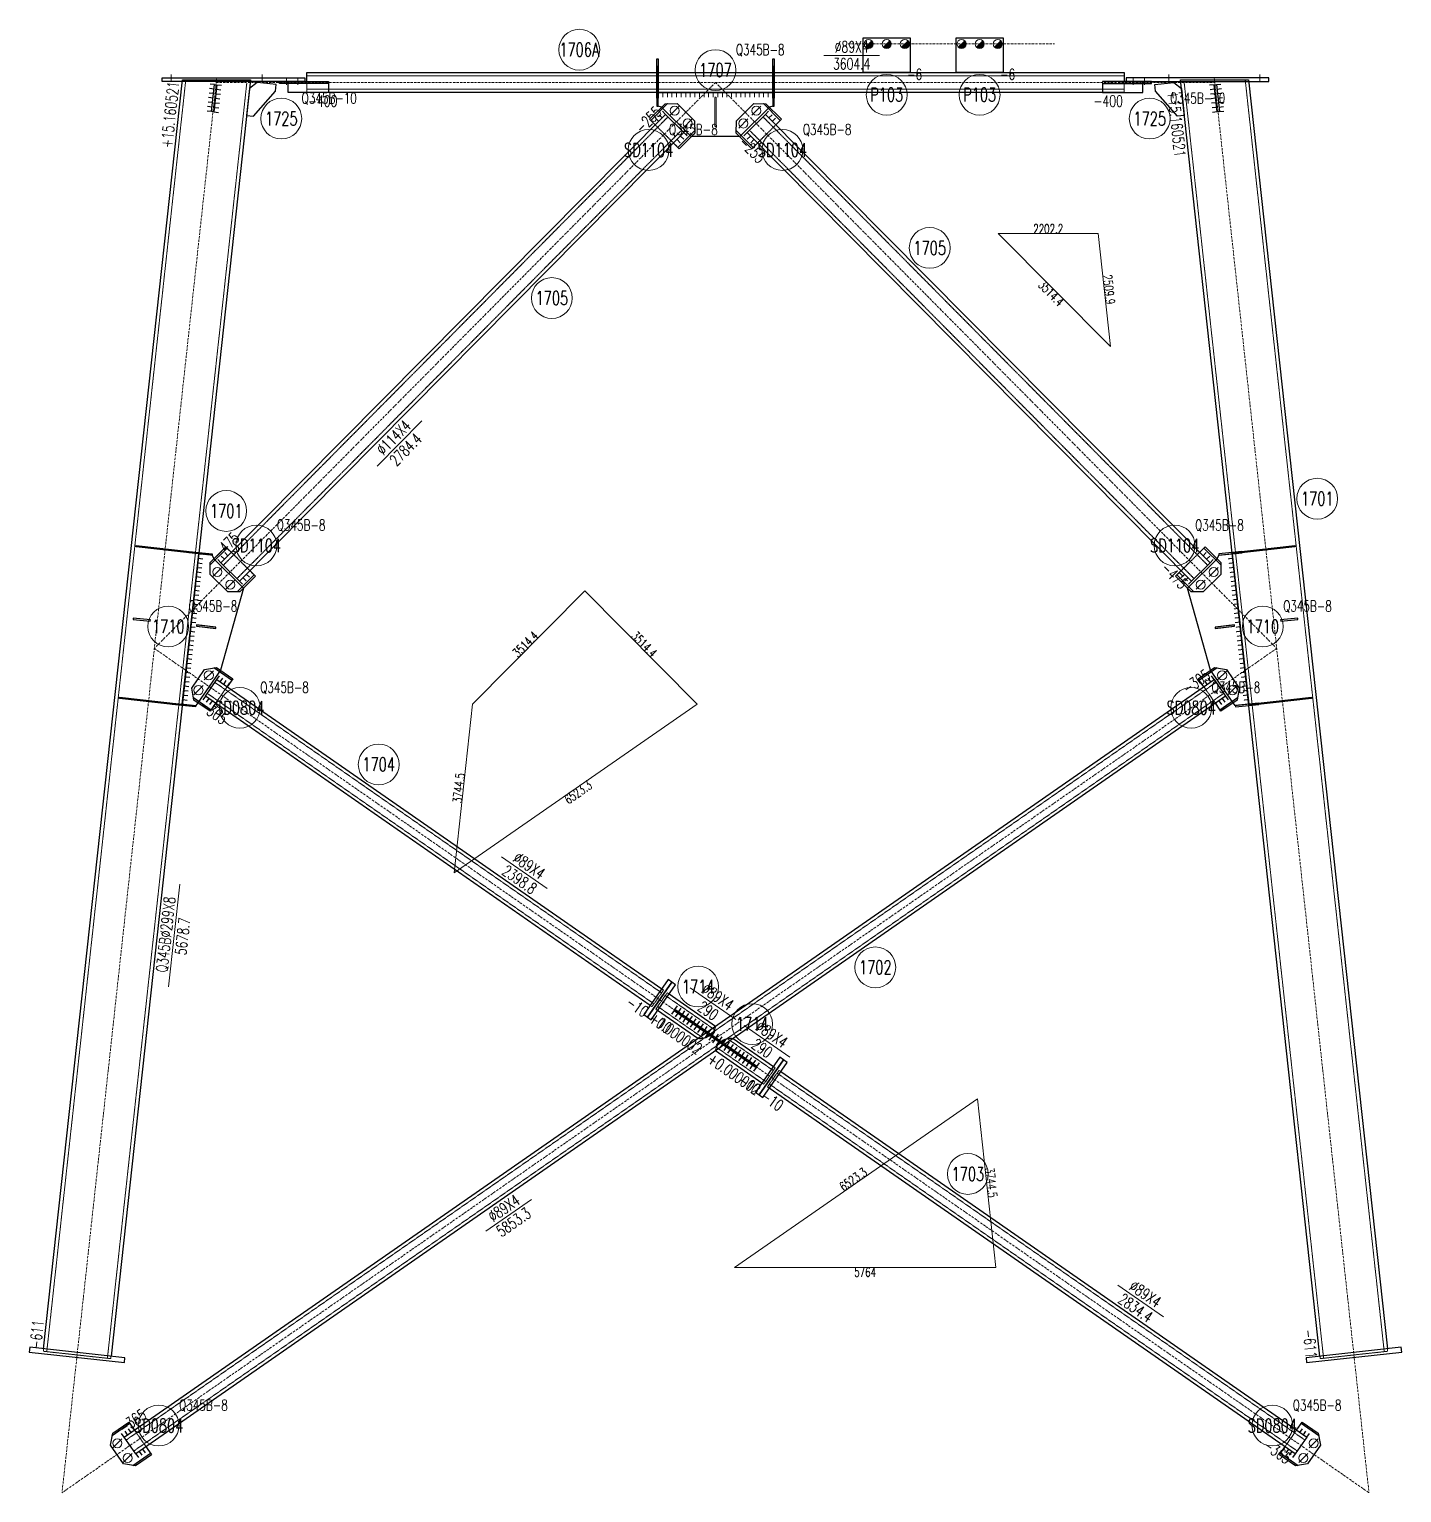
# Model space of a CAD drawing. Extents: x 200306 to 244369, y -126880 to -87343.
# Drawn here: x 200306 to 206359, y -116499 to -110047 of the extents above; entities that cross this region are included whole.
import ezdxf
from ezdxf.enums import TextEntityAlignment as Align

# ---------------------------------------------------------------- set-up
doc = ezdxf.new("R2010")
doc.units = 0
doc.header["$MEASUREMENT"] = 0
doc.linetypes.add('Dash', pattern=[2.75, 2, -0.75])
doc.linetypes.add('DashDot', pattern=[15.6, 9, -3, 0.6, -3])
doc.layers.get('0').update_dxf_attribs({"linetype": 'CONTINUOUS', "lineweight": 25})
doc.styles.get("Standard").update_dxf_attribs({"font": 'simplex.shx', "width": 0.7, "height": 3, "bigfont": 'gbhzfs.shx'})

# ---------------------------------------------------------------- blocks, each defined once
blk = doc.blocks.new('M16X40S')
at = {"color": 3, "linetype": 'Continuous', "lineweight": 13}
blk.add_line((-0.707, -0.707), (0.707, 0.707), dxfattribs=at)
blk.add_circle((0, 0), 1, dxfattribs=at)
for radius in [0.9, 0.8, 0.7, 0.6, 0.5, 0.4, 0.3, 0.2, 0.1]:
    blk.add_arc((0, 0), radius, 225, 45, dxfattribs=at)
blk = doc.blocks.new('M20X55S')
at = {"color": 3, "linetype": 'Continuous', "lineweight": 13}
blk.add_line((-1, -1), (1, 1), dxfattribs=at)
blk.add_circle((0, 0), 1, dxfattribs=at)

msp = doc.modelspace()

# ---------------------------------------------------------------- linework, layer by layer
at = {"color": 2, "linetype": 'DashDot', "lineweight": 15}
for p, q in [((203917.16514, -110111.65129), (204827.16514, -110111.65129)), ((201132.16514, -110261.57697), (200450.16514, -116498.97418)), ((205532.16514, -110261.57697), (206214.16514, -116498.97418)), ((203332.16514, -110281.57697), (200857.16514, -112776.65649)), ((201129.97833, -110281.57697), (205534.35195, -110281.57697)), ((203332.16514, -110281.57697), (205807.16514, -112776.65649)), ((205807.16514, -112776.65649), (200450.16514, -116498.97418)), ((200857.16514, -112776.65649), (203085.8011, -114325.22679)), ((203085.8011, -114325.22679), (203332.16514, -114496.41312)), ((203332.16513, -114496.41312), (203578.52917, -114667.59946)), ((203578.52917, -114667.59946), (206214.16514, -116498.97418))]:
    msp.add_line(p, q, dxfattribs=at)
at = {"color": 7, "linetype": 'Continuous', "lineweight": 13}
for p, q in [((203810.39407, -110162.07697), (204055.39407, -110162.07697)), ((202037.62368, -111774.05593), (201840.43528, -111972.8441)), ((202388.5283, -113695.2096), (202589.7256, -113835.01177)), ((200969.3768, -113815.85384), (200919.92163, -114268.15814)), ((203220.37175, -114273.21699), (203421.56904, -114413.01916)), ((203458.52365, -114438.69711), (203659.72094, -114578.49929)), ((202520.95825, -115205.59754), (202319.76095, -115345.39972)), ((205106.11916, -115583.53078), (205307.31646, -115723.33295))]:
    msp.add_line(p, q, dxfattribs=at)
at = {"color": 1, "linetype": 'Dash', "lineweight": 20}
for p, q in [((201529.97833, -110252.07697), (205134.35195, -110252.07697)), ((200995.98353, -110269.62522), (200382.87322, -115876.97495)), ((201264.98828, -110284.24439), (200650.27951, -115906.21328)), ((201529.97833, -110325.31316), (201529.97833, -110277.60095)), ((201529.97833, -110311.07697), (205134.35195, -110311.07697)), ((203079.30918, -110326.07697), (203079.30918, -110346.07697)), ((203079.30918, -110385.88993), (203079.30918, -110326.07697)), ((203099.53765, -110326.07697), (203099.53765, -110346.07697)), ((203119.76613, -110326.07697), (203119.76613, -110346.07697)), ((203139.99461, -110326.07697), (203139.99461, -110346.07697)), ((203160.22308, -110326.07697), (203160.22308, -110346.07697)), ((203180.45156, -110326.07697), (203180.45156, -110346.07697)), ((203200.68004, -110326.07697), (203200.68004, -110346.07697)), ((203220.90851, -110326.07697), (203220.90851, -110346.07697)), ((203241.13699, -110326.07697), (203241.13699, -110346.07697)), ((203261.36547, -110326.07697), (203261.36547, -110346.07697)), ((203281.59394, -110326.07697), (203281.59394, -110346.07697)), ((203301.82242, -110326.07697), (203301.82242, -110346.07697)), ((203322.0509, -110326.07697), (203322.0509, -110346.07697)), ((203342.27937, -110326.07697), (203342.27937, -110346.07697)), ((203362.50785, -110326.07697), (203362.50785, -110346.07697)), ((203382.73633, -110326.07697), (203382.73633, -110346.07697)), ((203402.9648, -110326.07697), (203402.9648, -110346.07697)), ((203423.19328, -110326.07697), (203423.19328, -110346.07697)), ((203443.42176, -110326.07697), (203443.42176, -110346.07697)), ((203463.65023, -110326.07697), (203463.65023, -110346.07697)), ((203483.87871, -110326.07697), (203483.87871, -110346.07697)), ((203504.10719, -110326.07697), (203504.10719, -110346.07697)), ((203524.33566, -110326.07697), (203524.33566, -110346.07697)), ((203544.56414, -110326.07697), (203544.56414, -110346.07697)), ((203564.79262, -110326.07697), (203564.79262, -110346.07697)), ((203585.02109, -110326.07697), (203585.02109, -110346.07697)), ((203585.02109, -110326.07697), (203585.02109, -110385.88993)), ((205134.35195, -110277.60095), (205134.35195, -110325.31316)), ((205399.34199, -110284.24439), (206014.05077, -115906.21328)), ((205668.34674, -110269.62522), (206281.45705, -115876.97495)), ((203329.16514, -110345.89683), (203335.16514, -110345.89683)), ((203329.16514, -110475.89683), (203329.16514, -110345.89683)), ((203335.16514, -110345.89683), (203335.16514, -110475.89683)), ((203122.76462, -110433.03794), (201161.86294, -112409.8483)), ((203541.56565, -110433.03794), (205502.46734, -112409.8483)), ((203182.40107, -110492.19445), (201221.49939, -112469.00481)), ((203147.27456, -110548.90537), (203066.33938, -110468.62153)), ((203335.16514, -110475.89683), (203329.16514, -110475.89683)), ((203481.9292, -110492.19445), (205442.83088, -112469.00481)), ((203597.99089, -110468.62153), (203517.05571, -110548.90537)), ((201053.17764, -112359.41394), (201112.35097, -112365.88398)), ((201196.98945, -112353.13738), (201277.92463, -112433.42122)), ((205386.40564, -112433.42122), (205467.34082, -112353.13738)), ((205551.97931, -112365.88398), (205611.15263, -112359.41394)), ((205611.15263, -112359.41394), (205591.27112, -112361.58779)), ((205613.34933, -112379.50443), (205593.46782, -112381.67828)), ((205615.54604, -112399.59491), (205595.66453, -112401.76876)), ((205617.74274, -112419.6854), (205597.86123, -112421.85925)), ((205619.93944, -112439.77588), (205600.05793, -112441.94973)), ((205622.13615, -112459.86637), (205602.25464, -112462.04022)), ((205624.33285, -112479.95685), (205604.45134, -112482.1307)), ((205626.52955, -112500.04734), (205606.64804, -112502.22119)), ((205628.72626, -112520.13782), (205608.84475, -112522.31168)), ((205630.92296, -112540.22831), (205611.04145, -112542.40216)), ((205633.11966, -112560.31879), (205613.23815, -112562.49265)), ((205635.31637, -112580.40928), (205615.43486, -112582.58313)), ((205637.51307, -112600.49976), (205617.63156, -112602.67362)), ((205639.70977, -112620.59025), (205619.82826, -112622.7641)), ((205641.90648, -112640.68073), (205622.02497, -112642.85459)), ((201043.29513, -112679.31072), (201043.94729, -112673.34627)), ((201127.8141, -112688.55207), (201043.29513, -112679.31072)), ((201043.94729, -112673.34627), (201128.46625, -112682.58761)), ((201128.46625, -112682.58761), (201127.8141, -112688.55207)), ((205620.38298, -112673.34627), (205535.86402, -112682.58761)), ((205535.86402, -112682.58761), (205536.51617, -112688.55207)), ((205536.51617, -112688.55207), (205621.03514, -112679.31072)), ((205621.03514, -112679.31072), (205620.38298, -112673.34627)), ((205644.10318, -112660.77122), (205624.22167, -112662.94507)), ((205646.29988, -112680.8617), (205626.41837, -112683.03556)), ((205648.49658, -112700.95219), (205628.61508, -112703.12604)), ((205650.69329, -112721.04267), (205630.81178, -112723.21653)), ((205652.88999, -112741.13316), (205633.00848, -112743.30701)), ((205655.08669, -112761.22364), (205635.20519, -112763.3975)), ((205657.2834, -112781.31413), (205637.40189, -112783.48798)), ((205659.4801, -112801.40461), (205639.59859, -112803.57847)), ((205661.6768, -112821.4951), (205641.7953, -112823.66895)), ((205663.87351, -112841.58558), (205643.992, -112843.75944)), ((205666.07021, -112861.67607), (205646.1887, -112863.84992)), ((205668.26691, -112881.76655), (205648.38541, -112883.94041)), ((205670.46362, -112901.85704), (205650.58211, -112904.03089)), ((205539.86171, -112926.47014), (200733.07472, -116266.47167)), ((201124.46856, -112926.47014), (203094.42229, -114295.29478)), ((201178.19462, -112945.5361), (201127.40934, -113018.62409)), ((205536.92093, -113018.62409), (205486.13565, -112945.5361)), ((205672.66032, -112921.94753), (205652.77881, -112924.12138)), ((205674.85702, -112942.03801), (205654.97552, -112944.21186)), ((205677.05373, -112962.1285), (205657.17222, -112964.30235)), ((205573.52836, -112974.92173), (200766.74137, -116314.92327)), ((201039.85976, -113028.86999), (200980.68643, -113022.39995)), ((201090.80192, -112974.92173), (203060.75564, -114343.74637)), ((205683.64384, -113022.39995), (205624.47051, -113028.86999)), ((205679.25043, -112982.21898), (205659.36892, -112984.39283)), ((205681.44713, -113002.30947), (205661.56563, -113004.48332)), ((205683.64384, -113022.39995), (205663.76233, -113024.5738)), ((203102.98161, -114282.97658), (203052.19633, -114356.06457)), ((203068.62059, -114367.477), (203119.40587, -114294.389)), ((203094.76947, -114277.27036), (203102.98161, -114282.97658)), ((203110.84656, -114306.7072), (203327.54353, -114457.27934)), ((203119.40587, -114294.389), (203127.61801, -114300.09521)), ((203052.19633, -114356.06457), (203043.98419, -114350.35836)), ((203076.83273, -114373.18321), (203068.62059, -114367.477)), ((203077.17991, -114355.15879), (203279.80899, -114495.95585)), ((203384.52128, -114496.8704), (203587.15036, -114637.66745)), ((203336.78674, -114535.5469), (203553.48371, -114686.11905)), ((203595.70968, -114625.34925), (203544.9244, -114698.43725)), ((203561.34867, -114709.84967), (203612.13395, -114636.76167)), ((203587.49754, -114619.64304), (203595.70968, -114625.34925)), ((203603.57463, -114649.07987), (205931.25555, -116266.47167)), ((203612.13395, -114636.76167), (203620.34608, -114642.46788)), ((203544.9244, -114698.43725), (203536.71226, -114692.73104)), ((203569.5608, -114715.55588), (203561.34867, -114709.84967)), ((203569.90798, -114697.53147), (205897.5889, -116314.92327)), ((200367.96209, -115875.34456), (200369.15771, -115864.40973)), ((200665.19064, -115907.84367), (200367.96209, -115875.34456)), ((206296.36818, -115875.34456), (205999.13964, -115907.84367)), ((206295.17256, -115864.40973), (206296.36818, -115875.34456)), ((200666.38626, -115896.90884), (200665.19064, -115907.84367)), ((205999.13964, -115907.84367), (205997.94402, -115896.90884)), ((200769.68215, -116222.76931), (200820.46743, -116295.85731)), ((205843.86285, -116295.85731), (205894.64813, -116222.76931))]:
    msp.add_line(p, q, dxfattribs=at)
at = {"color": 7, "linetype": 'Continuous', "lineweight": 30}
for p, q in [((201120.87183, -110310.64015), (201100.99068, -110308.46633)), ((201123.04568, -110290.75864), (201103.16453, -110288.58483)), ((201130.81241, -110311.72706), (201150.69356, -110313.90087)), ((201132.98626, -110291.84555), (201152.86741, -110294.01936)), ((205531.34401, -110291.84555), (205511.46286, -110294.01936)), ((205533.51786, -110311.72706), (205513.63671, -110313.90087)), ((205541.28459, -110290.75864), (205561.16574, -110288.58483)), ((205543.45844, -110310.64015), (205563.33959, -110308.46633)), ((201112.17642, -110390.16618), (201092.29526, -110387.99237)), ((201114.35027, -110370.28467), (201094.46912, -110368.11086)), ((201116.52412, -110350.40316), (201096.64297, -110348.22935)), ((201118.69798, -110330.52166), (201098.81682, -110328.34784)), ((201122.11699, -110391.25309), (201141.99815, -110393.4269)), ((201124.29085, -110371.37158), (201144.172, -110373.54539)), ((201126.4647, -110351.49007), (201146.34585, -110353.66389)), ((201128.63855, -110331.60856), (201148.51971, -110333.78238)), ((205535.69172, -110331.60856), (205515.81057, -110333.78238)), ((205537.86557, -110351.49007), (205517.98442, -110353.66389)), ((205540.03943, -110371.37158), (205520.15827, -110373.54539)), ((205542.21328, -110391.25309), (205522.33213, -110393.4269)), ((205545.63229, -110330.52166), (205565.51345, -110328.34784)), ((205547.80615, -110350.40316), (205567.6873, -110348.22935)), ((205549.98, -110370.28467), (205569.86115, -110368.11086)), ((205552.15386, -110390.16618), (205572.03501, -110387.99237)), ((201110.00256, -110410.04769), (201090.12141, -110407.87387)), ((201119.94314, -110411.1346), (201139.82429, -110413.30841)), ((203066.33938, -110468.62153), (203052.14022, -110454.53664)), ((203081.598, -110453.23911), (203067.39885, -110439.15422)), ((203096.85663, -110437.85669), (203082.65748, -110423.7718)), ((203112.11526, -110422.47427), (203097.9161, -110408.38939)), ((203552.21502, -110422.47427), (203566.41417, -110408.38939)), ((203567.47364, -110437.85669), (203581.6728, -110423.7718)), ((203582.73227, -110453.23911), (203596.93142, -110439.15422)), ((203597.99089, -110468.62153), (203612.19005, -110454.53664)), ((205544.38713, -110411.1346), (205524.50598, -110413.30841)), ((205554.32771, -110410.04769), (205574.20886, -110407.87387)), ((203177.79181, -110518.14054), (203191.99097, -110532.22542)), ((203193.05044, -110502.75812), (203207.2496, -110516.843)), ((203471.27983, -110502.75812), (203457.08068, -110516.843)), ((203486.53846, -110518.14054), (203472.3393, -110532.22542)), ((203147.27456, -110548.90537), (203161.47372, -110562.99026)), ((203162.53319, -110533.52295), (203176.73234, -110547.60784)), ((203501.79708, -110533.52295), (203487.59793, -110547.60784)), ((203517.05571, -110548.90537), (203502.85655, -110562.99026)), ((201050.98094, -112379.50443), (201070.86245, -112381.67828)), ((201053.17764, -112359.41394), (201073.05915, -112361.58779)), ((201151.21357, -112399.28463), (201137.01441, -112385.19975)), ((201166.4722, -112383.90221), (201152.27304, -112369.81733)), ((201181.73082, -112368.5198), (201167.53167, -112354.43491)), ((201196.98945, -112353.13738), (201182.79029, -112339.05249)), ((205467.34082, -112353.13738), (205481.53998, -112339.05249)), ((205482.59945, -112368.5198), (205496.79861, -112354.43491)), ((205497.85808, -112383.90221), (205512.05723, -112369.81733)), ((205513.1167, -112399.28463), (205527.31586, -112385.19975)), ((201044.39083, -112439.77588), (201064.27234, -112441.94973)), ((201046.58753, -112419.6854), (201066.46904, -112421.85925)), ((201048.78424, -112399.59491), (201068.66574, -112401.76876)), ((201262.66601, -112448.80364), (201276.86516, -112462.88853)), ((201277.92463, -112433.42122), (201292.12379, -112447.50611)), ((205386.40564, -112433.42122), (205372.20649, -112447.50611)), ((205401.66427, -112448.80364), (205387.46511, -112462.88853)), ((201035.60402, -112520.13782), (201055.48552, -112522.31168)), ((201037.80072, -112500.04734), (201057.68223, -112502.22119)), ((201039.99742, -112479.95685), (201059.87893, -112482.1307)), ((201042.19413, -112459.86637), (201062.07563, -112462.04022)), ((201232.14875, -112479.56848), (201246.34791, -112493.65336)), ((201247.40738, -112464.18606), (201261.60653, -112478.27095)), ((205416.92289, -112464.18606), (205402.72374, -112478.27095)), ((205432.18152, -112479.56848), (205417.98236, -112493.65336)), ((201029.01391, -112580.40928), (201048.89541, -112582.58313)), ((201031.21061, -112560.31879), (201051.09212, -112562.49265)), ((201033.40731, -112540.22831), (201053.28882, -112542.40216)), ((201022.4238, -112640.68073), (201042.3053, -112642.85459)), ((201024.6205, -112620.59025), (201044.50201, -112622.7641)), ((201026.8172, -112600.49976), (201046.69871, -112602.67362)), ((201015.83369, -112700.95219), (201035.7152, -112703.12604)), ((201018.03039, -112680.8617), (201037.9119, -112683.03556)), ((201020.22709, -112660.77122), (201040.1086, -112662.94507)), ((201009.24358, -112761.22364), (201029.12509, -112763.3975)), ((201011.44028, -112741.13316), (201031.32179, -112743.30701)), ((201013.63698, -112721.04267), (201033.51849, -112723.21653)), ((201000.45676, -112841.58558), (201020.33827, -112843.75944)), ((201002.65347, -112821.4951), (201022.53498, -112823.66895)), ((201004.85017, -112801.40461), (201024.73168, -112803.57847)), ((201007.04687, -112781.31413), (201026.92838, -112783.48798)), ((200993.86665, -112901.85704), (201013.74816, -112904.03089)), ((200996.06336, -112881.76655), (201015.94487, -112883.94041)), ((200998.26006, -112861.67607), (201018.14157, -112863.84992)), ((201133.02788, -112914.15193), (201144.4403, -112897.72766)), ((201148.08346, -112924.61332), (201159.49588, -112908.18905)), ((205516.24681, -112924.61332), (205504.83439, -112908.18905)), ((205531.30239, -112914.15193), (205519.88997, -112897.72766)), ((200987.27654, -112962.1285), (201007.15805, -112964.30235)), ((200989.47325, -112942.03801), (201009.35476, -112944.21186)), ((200991.66995, -112921.94753), (201011.55146, -112924.12138)), ((201163.13904, -112935.07471), (201174.55146, -112918.65044)), ((201178.19462, -112945.5361), (201189.60704, -112929.11183)), ((205486.13565, -112945.5361), (205474.72323, -112929.11183)), ((205501.19123, -112935.07471), (205489.77881, -112918.65044)), ((200980.68643, -113022.39995), (201000.56794, -113024.5738)), ((200982.88314, -113002.30947), (201002.76465, -113004.48332)), ((200985.07984, -112982.21898), (201004.96135, -112984.39283)), ((201082.2426, -112987.23993), (201070.83018, -113003.6642)), ((201097.29818, -112997.70132), (201085.88576, -113014.12559)), ((201112.35376, -113008.16271), (201100.94134, -113024.58697)), ((201127.40934, -113018.62409), (201115.99692, -113035.04836)), ((205536.92093, -113018.62409), (205548.33336, -113035.04836)), ((205551.97651, -113008.16271), (205563.38894, -113024.58697)), ((205567.03209, -112997.70132), (205578.44452, -113014.12559)), ((205582.08767, -112987.23993), (205593.5001, -113003.6642)), ((203149.78631, -114373.34012), (203138.37389, -114389.76439)), ((203149.78631, -114373.34012), (203138.37389, -114389.76439)), ((203153.21004, -114368.41284), (203164.62246, -114351.98857)), ((203153.21004, -114368.41284), (203164.62246, -114351.98857)), ((203166.21058, -114384.75254), (203154.79816, -114401.17681)), ((203166.21058, -114384.75254), (203154.79816, -114401.17681)), ((203169.63431, -114379.82526), (203181.04673, -114363.40099)), ((203169.63431, -114379.82526), (203181.04673, -114363.40099)), ((203186.05858, -114391.23768), (203197.471, -114374.81341)), ((203186.05858, -114391.23768), (203197.471, -114374.81341)), ((203202.48285, -114402.6501), (203213.89527, -114386.22583)), ((203202.48285, -114402.6501), (203213.89527, -114386.22583)), ((203182.63485, -114396.16496), (203171.22243, -114412.58923)), ((203182.63485, -114396.16496), (203171.22243, -114412.58923)), ((203199.05912, -114407.57738), (203187.6467, -114424.00165)), ((203199.05912, -114407.57738), (203187.6467, -114424.00165)), ((203215.48339, -114418.98981), (203204.07097, -114435.41408)), ((203215.48339, -114418.98981), (203204.07097, -114435.41408)), ((203218.90712, -114414.06253), (203230.31954, -114397.63826)), ((203218.90712, -114414.06253), (203230.31954, -114397.63826)), ((203231.90766, -114430.40223), (203220.49524, -114446.8265)), ((203231.90766, -114430.40223), (203220.49524, -114446.8265)), ((203235.33139, -114425.47495), (203246.74381, -114409.05068)), ((203235.33139, -114425.47495), (203246.74381, -114409.05068)), ((203248.33193, -114441.81465), (203236.9195, -114458.23892)), ((203248.33193, -114441.81465), (203236.9195, -114458.23892)), ((203251.75565, -114436.88737), (203263.16808, -114420.4631)), ((203251.75565, -114436.88737), (203263.16808, -114420.4631)), ((203264.7562, -114453.22707), (203253.34377, -114469.65134)), ((203264.7562, -114453.22707), (203253.34377, -114469.65134)), ((203268.17992, -114448.29979), (203279.59235, -114431.87552)), ((203268.17992, -114448.29979), (203279.59235, -114431.87552)), ((203284.60419, -114459.71222), (203296.01661, -114443.28795)), ((203284.60419, -114459.71222), (203296.01661, -114443.28795)), ((203301.02846, -114471.12464), (203312.44088, -114454.70037)), ((203301.02846, -114471.12464), (203312.44088, -114454.70037)), ((203281.18047, -114464.6395), (203269.76804, -114481.06377)), ((203281.18047, -114464.6395), (203269.76804, -114481.06377)), ((203297.60473, -114476.05192), (203286.19231, -114492.47619)), ((203297.60473, -114476.05192), (203286.19231, -114492.47619)), ((203314.029, -114487.46434), (203302.61658, -114503.88861)), ((203314.029, -114487.46434), (203302.61658, -114503.88861)), ((203317.45273, -114482.53706), (203328.86515, -114466.11279)), ((203317.45273, -114482.53706), (203328.86515, -114466.11279)), ((203330.45327, -114498.87676), (203319.04085, -114515.30103)), ((203330.45327, -114498.87676), (203319.04085, -114515.30103)), ((203333.877, -114493.94948), (203345.28942, -114477.52521)), ((203333.877, -114493.94948), (203345.28942, -114477.52521)), ((203346.87754, -114510.28919), (203335.46512, -114526.71346)), ((203346.87754, -114510.28919), (203335.46512, -114526.71346)), ((203350.30127, -114505.36191), (203361.71369, -114488.93764)), ((203350.30127, -114505.36191), (203361.71369, -114488.93764)), ((203366.72554, -114516.77433), (203378.13796, -114500.35006)), ((203366.72554, -114516.77433), (203378.13796, -114500.35006)), ((203383.14981, -114528.18675), (203394.56223, -114511.76248)), ((203383.14981, -114528.18675), (203394.56223, -114511.76248)), ((203363.30181, -114521.70161), (203351.88939, -114538.12588)), ((203363.30181, -114521.70161), (203351.88939, -114538.12588)), ((203379.72608, -114533.11403), (203368.31366, -114549.5383)), ((203379.72608, -114533.11403), (203368.31366, -114549.5383)), ((203396.15035, -114544.52645), (203384.73793, -114560.95072)), ((203396.15035, -114544.52645), (203384.73793, -114560.95072)), ((203399.57408, -114539.59917), (203410.9865, -114523.1749)), ((203399.57408, -114539.59917), (203410.9865, -114523.1749)), ((203412.57462, -114555.93888), (203401.1622, -114572.36314)), ((203412.57462, -114555.93888), (203401.1622, -114572.36314)), ((203415.99834, -114551.0116), (203427.41077, -114534.58733)), ((203415.99834, -114551.0116), (203427.41077, -114534.58733)), ((203428.99889, -114567.3513), (203417.58646, -114583.77557)), ((203428.99889, -114567.3513), (203417.58646, -114583.77557)), ((203432.42261, -114562.42402), (203443.83504, -114545.99975)), ((203432.42261, -114562.42402), (203443.83504, -114545.99975)), ((203445.42316, -114578.76372), (203434.01073, -114595.18799)), ((203445.42316, -114578.76372), (203434.01073, -114595.18799)), ((203448.84688, -114573.83644), (203460.25931, -114557.41217)), ((203448.84688, -114573.83644), (203460.25931, -114557.41217)), ((203465.27115, -114585.24886), (203476.68357, -114568.82459)), ((203465.27115, -114585.24886), (203476.68357, -114568.82459)), ((203481.69542, -114596.66129), (203493.10784, -114580.23702)), ((203481.69542, -114596.66129), (203493.10784, -114580.23702)), ((203461.84742, -114590.17614), (203450.435, -114606.60041)), ((203461.84742, -114590.17614), (203450.435, -114606.60041)), ((203478.27169, -114601.58857), (203466.85927, -114618.01283)), ((203478.27169, -114601.58857), (203466.85927, -114618.01283)), ((203494.69596, -114613.00099), (203483.28354, -114629.42526)), ((203494.69596, -114613.00099), (203483.28354, -114629.42526)), ((203498.11969, -114608.07371), (203509.53211, -114591.64944)), ((203498.11969, -114608.07371), (203509.53211, -114591.64944)), ((203511.12023, -114624.41341), (203499.70781, -114640.83768)), ((203511.12023, -114624.41341), (203499.70781, -114640.83768)), ((203514.54396, -114619.48613), (203525.95638, -114603.06186)), ((203514.54396, -114619.48613), (203525.95638, -114603.06186)), ((200724.51541, -116254.15347), (200713.10298, -116237.7292)), ((200739.57099, -116243.69209), (200728.15856, -116227.26782)), ((200754.62657, -116233.2307), (200743.21414, -116216.80643)), ((200769.68215, -116222.76931), (200758.26972, -116206.34504)), ((205894.64813, -116222.76931), (205906.06055, -116206.34504)), ((205909.70371, -116233.2307), (205921.11613, -116216.80643)), ((205924.75929, -116243.69209), (205936.17171, -116227.26782)), ((205939.81487, -116254.15347), (205951.22729, -116237.7292)), ((200775.30069, -116327.24147), (200786.71311, -116343.66574)), ((200790.35627, -116316.78008), (200801.76869, -116333.20435)), ((200805.41185, -116306.3187), (200816.82427, -116322.74296)), ((200820.46743, -116295.85731), (200831.87985, -116312.28158)), ((205843.86285, -116295.85731), (205832.45042, -116312.28158)), ((205858.91843, -116306.3187), (205847.506, -116322.74296)), ((205873.97401, -116316.78008), (205862.56158, -116333.20435)), ((205889.02959, -116327.24147), (205877.61716, -116343.66574))]:
    msp.add_line(p, q, dxfattribs=at)
at = {"color": 1, "linetype": 'Continuous', "lineweight": 18}
for p, q in [((204579.41495, -110946.93151), (205074.41495, -111445.94741)), ((205019.85231, -110946.93151), (204579.41495, -110946.93151)), ((205074.41495, -111445.94741), (205019.85231, -110946.93151)), ((202755.76514, -112523.08822), (202260.76514, -113022.10412)), ((203250.76514, -113022.10412), (202755.76514, -112523.08822)), ((202260.76514, -113022.10412), (202179.36514, -113766.56766)), ((202179.36514, -113766.56766), (203250.76514, -113022.10412)), ((204487.16514, -114761.89259), (203415.76514, -115506.35613)), ((204568.56514, -115506.35613), (204487.16514, -114761.89259)), ((203415.76514, -115506.35613), (204568.56514, -115506.35613))]:
    msp.add_line(p, q, dxfattribs=at)
at = {"color": 7, "linetype": 'Continuous', "lineweight": 30}
for points in [[(203982.16514, -110086.80118), (203982.16514, -110236.89584)], [(204192.16514, -110086.80118), (203982.16514, -110086.80118)], [(204192.16514, -110236.89584), (204192.16514, -110086.80118)], [(204392.16514, -110086.80118), (204392.16514, -110236.89584)], [(204602.16514, -110086.80118), (204392.16514, -110086.80118)], [(204602.16514, -110236.89584), (204602.16514, -110086.80118)], [(203073.30918, -110177.23498), (203079.30918, -110177.23498)], [(203073.30918, -110351.12445), (203073.30918, -110177.23498)], [(203079.30918, -110177.23498), (203079.30918, -110351.12445)], [(203585.02109, -110177.23498), (203591.02109, -110177.23498)], [(203585.02109, -110351.12445), (203585.02109, -110177.23498)], [(203591.02109, -110177.23498), (203591.02109, -110351.12445)], [(200892.17526, -110261.57697), (201520.85833, -110261.57697)], [(200892.17526, -110277.48104), (200892.17526, -110261.57697)], [(201520.85833, -110261.57697), (201520.85833, -110277.48104)], [(201529.97833, -110277.60095), (201529.97833, -110237.07697)], [(201529.97833, -110237.07697), (205134.35195, -110237.07697)], [(203073.30918, -110211.65282), (203073.30918, -110385.88993)], [(203079.30918, -110211.65282), (203073.30918, -110211.65282)], [(203079.30918, -110385.88993), (203079.30918, -110211.65282)], [(203591.02109, -110211.65282), (203585.02109, -110211.65282)], [(203585.02109, -110211.65282), (203585.02109, -110385.88993)], [(203591.02109, -110385.88993), (203591.02109, -110211.65282)], [(203982.16514, -110236.89584), (204192.16514, -110236.89584)], [(204392.16514, -110236.89584), (204602.16514, -110236.89584)], [(205134.35195, -110237.07697), (205134.35195, -110277.60095)], [(205143.47195, -110261.57697), (205143.47195, -110277.48104)], [(205772.15502, -110261.57697), (205143.47195, -110261.57697)], [(205772.15502, -110277.48104), (205772.15502, -110261.57697)], [(200369.15771, -115864.40973), (200980.89413, -110269.62522)], [(201281.67614, -110269.62522), (200666.38626, -115896.90884)], [(201520.85833, -110277.48104), (200892.17526, -110277.48104)], [(200980.89413, -110269.62522), (201281.67614, -110269.62522)], [(201110.00256, -110410.04769), (201123.04568, -110290.75864)], [(201132.98626, -110291.84555), (201119.94314, -110411.1346)], [(201123.04568, -110290.75864), (201132.98626, -110291.84555)], [(201277.48626, -110307.64525), (201264.44314, -110426.93429)], [(201310.56877, -110281.08371), (201277.48626, -110307.64525)], [(201294.26487, -110430.19502), (201391.80289, -110320.14468)], [(201395.06367, -110290.32242), (201310.56877, -110281.08371)], [(201391.80289, -110320.14468), (201395.06367, -110290.32242)], [(201409.97833, -110285.55299), (201409.97833, -110277.60095)], [(201409.97833, -110277.60095), (201624.97833, -110277.60095)], [(201624.97833, -110285.55299), (201409.97833, -110285.55299)], [(201447.97833, -110325.31316), (201447.97833, -110277.60095)], [(201447.97833, -110277.60095), (201624.97833, -110277.60095)], [(201624.97833, -110325.31316), (201447.97833, -110325.31316)], [(201529.97833, -110326.07697), (201529.97833, -110325.31316)], [(205134.35195, -110326.07697), (201529.97833, -110326.07697)], [(201624.97833, -110277.60095), (201624.97833, -110325.31316)], [(201624.97833, -110277.60095), (201624.97833, -110285.55299)], [(203079.30918, -110326.07697), (203585.02109, -110326.07697)], [(205039.35195, -110277.60095), (205039.35195, -110325.31316)], [(205216.35195, -110277.60095), (205039.35195, -110277.60095)], [(205039.35195, -110277.60095), (205039.35195, -110285.55299)], [(205254.35195, -110277.60095), (205039.35195, -110277.60095)], [(205039.35195, -110285.55299), (205254.35195, -110285.55299)], [(205039.35195, -110325.31316), (205216.35195, -110325.31316)], [(205134.35195, -110325.31316), (205134.35195, -110326.07697)], [(205143.47195, -110277.48104), (205772.15502, -110277.48104)], [(205216.35195, -110325.31316), (205216.35195, -110277.60095)], [(205254.35195, -110285.55299), (205254.35195, -110277.60095)], [(205269.20718, -110290.32892), (205353.70208, -110281.0902)], [(205272.46796, -110320.15118), (205269.20718, -110290.32892)], [(205370.00598, -110430.20151), (205272.46796, -110320.15118)], [(205353.70208, -110281.0902), (205386.78459, -110307.65174)], [(205382.65413, -110269.62522), (205683.43614, -110269.62522)], [(205997.94402, -115896.90884), (205382.65413, -110269.62522)], [(205386.78459, -110307.65174), (205399.82771, -110426.94079)], [(205531.34401, -110291.84555), (205541.28459, -110290.75864)], [(205544.38713, -110411.1346), (205531.34401, -110291.84555)], [(205541.28459, -110290.75864), (205554.32771, -110410.04769)], [(205683.43614, -110269.62522), (206295.17256, -115864.40973)], [(203041.49086, -110443.97298), (203109.80255, -110375.10707)], [(203041.49086, -110443.97298), (203109.80255, -110375.10707)], [(203121.11617, -110375.06137), (203047.17052, -110449.60693)], [(203079.30918, -110351.12445), (203073.30918, -110351.12445)], [(203073.30918, -110385.88993), (203079.30918, -110385.88993)], [(203079.30918, -110386.07697), (203079.30918, -110385.88993)], [(203094.30918, -110390.72615), (203079.30918, -110386.07697)], [(203224.9414, -110520.30709), (203094.30918, -110390.72615)], [(203109.80255, -110375.10707), (203163.54223, -110374.88996)], [(203109.80255, -110375.10707), (203121.11617, -110375.06137)], [(203163.54223, -110374.88996), (203240.21767, -110450.94834)], [(203424.11261, -110450.94834), (203500.78804, -110374.88996)], [(203570.02109, -110390.72615), (203439.38887, -110520.30709)], [(203500.78804, -110374.88996), (203554.52772, -110375.10707)], [(203543.2141, -110375.06137), (203554.52772, -110375.10707)], [(203617.15975, -110449.60693), (203543.2141, -110375.06137)], [(203554.52772, -110375.10707), (203622.83941, -110443.97298)], [(203554.52772, -110375.10707), (203622.83941, -110443.97298)], [(203585.02109, -110386.07697), (203570.02109, -110390.72615)], [(203591.02109, -110351.12445), (203585.02109, -110351.12445)], [(203585.02109, -110385.88993), (203591.02109, -110385.88993)], [(203585.02109, -110385.88993), (203585.02109, -110386.07697)], [(201119.94314, -110411.1346), (201110.00256, -110410.04769)], [(201151.21357, -112399.28463), (203112.11526, -110422.47427)], [(201264.44314, -110426.93429), (201294.26487, -110430.19502)], [(203047.17052, -110449.60693), (203041.49086, -110443.97298)], [(203066.33938, -110468.62153), (203041.49086, -110443.97298)], [(203112.11526, -110422.47427), (203193.05044, -110502.75812)], [(203240.21767, -110450.94834), (203240.43478, -110504.68802)], [(203423.89549, -110504.68802), (203424.11261, -110450.94834)], [(203471.27983, -110502.75812), (203552.21502, -110422.47427)], [(203552.21502, -110422.47427), (205513.1167, -112399.28463)], [(203622.83941, -110443.97298), (203597.99089, -110468.62153)], [(203622.83941, -110443.97298), (203617.15975, -110449.60693)], [(205399.82771, -110426.94079), (205370.00598, -110430.20151)], [(205554.32771, -110410.04769), (205544.38713, -110411.1346)], [(203193.05044, -110502.75812), (201232.14875, -112479.56848)], [(203166.44342, -110567.91997), (203240.38907, -110493.3744)], [(203240.43478, -110504.68802), (203172.12308, -110573.55392)], [(203240.43478, -110504.68802), (203172.12308, -110573.55392)], [(203439.38887, -110520.30709), (203224.9414, -110520.30709)], [(203240.38907, -110493.3744), (203240.43478, -110504.68802)], [(203423.89549, -110504.68802), (203423.9412, -110493.3744)], [(203492.20719, -110573.55392), (203423.89549, -110504.68802)], [(203492.20719, -110573.55392), (203423.89549, -110504.68802)], [(203423.9412, -110493.3744), (203497.88685, -110567.91997)], [(205432.18152, -112479.56848), (203471.27983, -110502.75812)], [(203172.12308, -110573.55392), (203147.27456, -110548.90537)], [(203172.12308, -110573.55392), (203166.44342, -110567.91997)], [(203517.05571, -110548.90537), (203492.20719, -110573.55392)], [(203497.88685, -110567.91997), (203492.20719, -110573.55392)], [(200776.41787, -112329.15289), (200777.07003, -112323.18844)], [(200777.07003, -112323.18844), (201050.70565, -112353.10789)], [(205613.62462, -112353.10789), (205887.26025, -112323.18844)], [(205887.26025, -112323.18844), (205887.9124, -112329.15289)], [(201050.0535, -112359.07234), (200776.41787, -112329.15289)], [(200980.68643, -113022.39995), (201053.17764, -112359.41394)], [(201009.64953, -112354.65456), (201010.30169, -112348.6901)], [(201112.35097, -112365.88398), (201009.64953, -112354.65456)], [(201010.30169, -112348.6901), (201113.00312, -112359.91953)], [(201050.70565, -112353.10789), (201050.0535, -112359.07234)], [(201103.82923, -112397.35473), (201172.14093, -112328.48883)], [(201103.82923, -112397.35473), (201172.14093, -112328.48883)], [(201177.82059, -112334.12278), (201103.87494, -112408.66835)], [(201113.00312, -112359.91953), (201112.35097, -112365.88398)], [(201112.35097, -112365.88398), (201112.82217, -112365.9355)], [(201112.82217, -112365.9355), (201119.32261, -112381.73566)], [(201119.32261, -112381.73566), (201249.95483, -112511.31661)], [(201172.14093, -112328.48883), (201177.82059, -112334.12278)], [(201172.14093, -112328.48883), (201196.98945, -112353.13738)], [(205414.37544, -112511.31661), (205545.00767, -112381.73566)], [(205467.34082, -112353.13738), (205492.18935, -112328.48883)], [(205486.50968, -112334.12278), (205492.18935, -112328.48883)], [(205560.45533, -112408.66835), (205486.50968, -112334.12278)], [(205492.18935, -112328.48883), (205560.50104, -112397.35473)], [(205492.18935, -112328.48883), (205560.50104, -112397.35473)], [(205545.00767, -112381.73566), (205551.50811, -112365.9355)], [(205654.02859, -112348.6901), (205551.32715, -112359.91953)], [(205551.32715, -112359.91953), (205551.97931, -112365.88398)], [(205551.50811, -112365.9355), (205551.97931, -112365.88398)], [(205551.97931, -112365.88398), (205654.68074, -112354.65456)], [(205611.15263, -112359.41394), (205683.64384, -113022.39995)], [(205614.27678, -112359.07234), (205613.62462, -112353.10789)], [(205887.9124, -112329.15289), (205614.27678, -112359.07234)], [(205654.68074, -112354.65456), (205654.02859, -112348.6901)], [(201103.87494, -112408.66835), (201103.82923, -112397.35473)], [(201104.04634, -112451.09441), (201103.82923, -112397.35473)], [(201180.72178, -112527.15279), (201104.04634, -112451.09441)], [(201232.14875, -112479.56848), (201151.21357, -112399.28463)], [(201223.14784, -112526.98138), (201297.09349, -112452.43582)], [(201277.92463, -112433.42122), (201302.77315, -112458.06977)], [(201297.09349, -112452.43582), (201302.77315, -112458.06977)], [(205361.55712, -112458.06977), (205386.40564, -112433.42122)], [(205361.55712, -112458.06977), (205367.23678, -112452.43582)], [(205367.23678, -112452.43582), (205441.18243, -112526.98138)], [(205513.1167, -112399.28463), (205432.18152, -112479.56848)], [(205560.28393, -112451.09441), (205483.60849, -112527.15279)], [(205560.50104, -112397.35473), (205560.28393, -112451.09441)], [(205560.50104, -112397.35473), (205560.45533, -112408.66835)], [(201249.95483, -112511.31661), (201149.35245, -112873.13354)], [(201302.77315, -112458.06977), (201234.46146, -112526.93568)], [(201302.77315, -112458.06977), (201234.46146, -112526.93568)], [(205429.86881, -112526.93568), (205361.55712, -112458.06977)], [(205429.86881, -112526.93568), (205361.55712, -112458.06977)], [(205514.97782, -112873.13354), (205414.37544, -112511.31661)], [(201234.46146, -112526.93568), (201180.72178, -112527.15279)], [(201234.46146, -112526.93568), (201223.14784, -112526.98138)], [(205441.18243, -112526.98138), (205429.86881, -112526.93568)], [(205483.60849, -112527.15279), (205429.86881, -112526.93568)], [(200764.19935, -112642.7585), (200763.54719, -112648.72295)], [(200763.54719, -112648.72295), (200839.46418, -112657.02375)], [(200840.11634, -112651.0593), (200764.19935, -112642.7585)], [(205900.13093, -112642.7585), (205824.21393, -112651.0593)], [(205824.86609, -112657.02375), (205900.78308, -112648.72295)], [(205900.78308, -112648.72295), (205900.13093, -112642.7585)], [(200839.46418, -112657.02375), (200840.11634, -112651.0593)], [(201043.94729, -112673.34627), (201043.29513, -112679.31072)], [(201043.29513, -112679.31072), (201127.8141, -112688.55207)], [(201128.46625, -112682.58761), (201043.94729, -112673.34627)], [(201127.8141, -112688.55207), (201128.46625, -112682.58761)], [(205620.38298, -112673.34627), (205535.86402, -112682.58761)], [(205535.86402, -112682.58761), (205536.51617, -112688.55207)], [(205536.51617, -112688.55207), (205621.03514, -112679.31072)], [(205621.03514, -112679.31072), (205620.38298, -112673.34627)], [(205824.21393, -112651.0593), (205824.86609, -112657.02375)], [(201021.90455, -112951.40252), (201078.39604, -112870.10239)], [(201149.35245, -112873.13354), (201049.49376, -113016.8459)], [(201078.39604, -112870.10239), (201131.28576, -112860.57988)], [(201120.15108, -112862.58462), (201131.28576, -112860.57988)], [(201198.16636, -112916.79362), (201120.15108, -112862.58462)], [(201131.28576, -112860.57988), (201202.73133, -112910.22392)], [(201131.28576, -112860.57988), (201202.73133, -112910.22392)], [(205461.59895, -112910.22392), (205533.04452, -112860.57988)], [(205461.59895, -112910.22392), (205533.04452, -112860.57988)], [(205544.17919, -112862.58462), (205466.16391, -112916.79362)], [(205614.83652, -113016.8459), (205514.97782, -112873.13354)], [(205533.04452, -112860.57988), (205544.17919, -112862.58462)], [(205533.04452, -112860.57988), (205585.93423, -112870.10239)], [(205585.93423, -112870.10239), (205642.42572, -112951.40252)], [(200724.51541, -116254.15347), (205531.30239, -112914.15193)], [(201031.42706, -113004.29223), (201021.90455, -112951.40252)], [(201082.2426, -112987.23993), (201133.02788, -112914.15193)], [(201133.02788, -112914.15193), (203094.76947, -114277.27036)], [(201202.73133, -112910.22392), (201178.19462, -112945.5361)], [(201202.73133, -112910.22392), (201198.16636, -112916.79362)], [(205466.16391, -112916.79362), (205461.59895, -112910.22392)], [(205486.13565, -112945.5361), (205461.59895, -112910.22392)], [(205531.30239, -112914.15193), (205582.08767, -112987.23993)], [(205642.42572, -112951.40252), (205632.90321, -113004.29223)], [(200703.2745, -112998.10336), (200703.92666, -112992.1389)], [(200976.91013, -113028.02281), (200703.2745, -112998.10336)], [(200703.92666, -112992.1389), (200977.56229, -113022.05836)], [(205582.08767, -112987.23993), (200775.30069, -116327.24147)], [(200936.50617, -113023.60502), (200937.15832, -113017.64057)], [(201039.2076, -113034.83444), (200936.50617, -113023.60502)], [(200937.15832, -113017.64057), (201039.85976, -113028.86999)], [(200977.56229, -113022.05836), (200976.91013, -113028.02281)], [(201029.42232, -112993.15756), (201107.4376, -113047.36656)], [(201031.42706, -113004.29223), (201029.42232, -112993.15756)], [(201102.87263, -113053.93627), (201031.42706, -113004.29223)], [(201102.87263, -113053.93627), (201031.42706, -113004.29223)], [(201039.85976, -113028.86999), (201039.2076, -113034.83444)], [(201040.33096, -113028.92151), (201039.85976, -113028.86999)], [(201049.49376, -113016.8459), (201040.33096, -113028.92151)], [(203043.98419, -114350.35836), (201082.2426, -112987.23993)], [(201127.40934, -113018.62409), (201102.87263, -113053.93627)], [(205561.45764, -113053.93627), (205536.92093, -113018.62409)], [(205556.89267, -113047.36656), (205634.90795, -112993.15756)], [(205632.90321, -113004.29223), (205561.45764, -113053.93627)], [(205632.90321, -113004.29223), (205561.45764, -113053.93627)], [(205623.99931, -113028.92151), (205614.83652, -113016.8459)], [(205624.47051, -113028.86999), (205623.99931, -113028.92151)], [(205727.17195, -113017.64057), (205624.47051, -113028.86999)], [(205624.47051, -113028.86999), (205625.12267, -113034.83444)], [(205625.12267, -113034.83444), (205727.82411, -113023.60502)], [(205634.90795, -112993.15756), (205632.90321, -113004.29223)], [(205686.76798, -113022.05836), (205960.40361, -112992.1389)], [(205687.42014, -113028.02281), (205686.76798, -113022.05836)], [(205961.05577, -112998.10336), (205687.42014, -113028.02281)], [(205727.82411, -113023.60502), (205727.17195, -113017.64057)], [(205960.40361, -112992.1389), (205961.05577, -112998.10336)], [(201107.4376, -113047.36656), (201102.87263, -113053.93627)], [(205561.45764, -113053.93627), (205556.89267, -113047.36656)], [(203123.01522, -114236.6203), (203015.73845, -114391.00843)], [(203032.16271, -114402.42085), (203139.43949, -114248.03272)], [(203139.43949, -114248.03272), (203032.16271, -114402.42085)], [(203048.58698, -114413.83327), (203155.86376, -114259.44514)], [(203139.43949, -114248.03272), (203123.01522, -114236.6203)], [(203155.86376, -114259.44514), (203139.43949, -114248.03272)], [(203127.61801, -114300.09521), (203332.16514, -114442.22502)], [(203015.73845, -114391.00843), (203032.16271, -114402.42085)], [(203254.17994, -114496.41312), (203076.83273, -114373.18321)], [(203153.21004, -114368.41284), (203149.78631, -114373.34012)], [(203153.21004, -114368.41284), (203149.78631, -114373.34012)], [(203149.78631, -114373.34012), (203511.12023, -114624.41341)], [(203149.78631, -114373.34012), (203511.12023, -114624.41341)], [(203514.54396, -114619.48613), (203153.21004, -114368.41284)], [(203514.54396, -114619.48613), (203153.21004, -114368.41284)], [(203032.16271, -114402.42085), (203048.58698, -114413.83327)], [(203329.8086, -114451.44831), (203327.78791, -114456.77653)], [(203331.21745, -114446.59223), (203329.8086, -114451.44831)], [(203332.15516, -114442.22322), (203331.21745, -114446.59223)], [(203332.16514, -114442.22502), (203332.15516, -114442.22322)], [(203258.60344, -114497.04815), (203254.17994, -114496.41312)], [(203263.64596, -114497.42149), (203258.60344, -114497.04815)], [(203269.34437, -114497.3861), (203263.64596, -114497.42149)], [(203275.68752, -114496.77439), (203269.34437, -114497.3861)], [(203282.59081, -114495.40337), (203275.68752, -114496.77439)], [(203289.87327, -114493.10758), (203282.59081, -114495.40337)], [(203297.25491, -114489.78814), (203289.87327, -114493.10758)], [(203304.38948, -114485.46201), (203297.25491, -114489.78814)], [(203310.93235, -114480.28435), (203304.38948, -114485.46201)], [(203316.61794, -114474.52402), (203310.93235, -114480.28435)], [(203321.30956, -114468.4996), (203316.61794, -114474.52402)], [(203325.00224, -114462.508), (203321.30956, -114468.4996)], [(203327.78791, -114456.77653), (203325.00224, -114462.508)], [(203343.02071, -114524.32665), (203347.71234, -114518.30223)], [(203347.71234, -114518.30223), (203353.39792, -114512.5419)], [(203353.39792, -114512.5419), (203359.9408, -114507.36424)], [(203359.9408, -114507.36424), (203367.07536, -114503.03811)], [(203367.07536, -114503.03811), (203374.457, -114499.71867)], [(203374.457, -114499.71867), (203381.73947, -114497.42288)], [(203381.73947, -114497.42288), (203388.64276, -114496.05186)], [(203388.64276, -114496.05186), (203394.98591, -114495.44015)], [(203394.98591, -114495.44015), (203400.68431, -114495.40475)], [(203400.68431, -114495.40475), (203405.72683, -114495.77809)], [(203405.72683, -114495.77809), (203410.14853, -114496.4231)], [(203410.14853, -114496.4231), (203410.15033, -114496.41312)], [(203410.15033, -114496.41312), (203587.49754, -114619.64304)], [(203332.16514, -114550.60123), (203333.11283, -114546.23402)], [(203536.71226, -114692.73104), (203332.16514, -114550.60123)], [(203333.11283, -114546.23402), (203334.52167, -114541.37794)], [(203334.52167, -114541.37794), (203336.54236, -114536.04972)], [(203336.54236, -114536.04972), (203339.32803, -114530.31825)], [(203339.32803, -114530.31825), (203343.02071, -114524.32665)], [(203615.74329, -114578.99297), (203508.46652, -114733.3811)], [(203632.16756, -114590.4054), (203615.74329, -114578.99297)], [(203511.12023, -114624.41341), (203514.54396, -114619.48613)], [(203511.12023, -114624.41341), (203514.54396, -114619.48613)], [(203632.16756, -114590.4054), (203524.89079, -114744.79352)], [(203524.89079, -114744.79352), (203632.16756, -114590.4054)], [(203541.31505, -114756.20595), (203648.59183, -114601.81782)], [(203620.34608, -114642.46788), (205939.81487, -116254.15347)], [(203648.59183, -114601.81782), (203632.16756, -114590.4054)], [(203508.46652, -114733.3811), (203524.89079, -114744.79352)], [(203524.89079, -114744.79352), (203541.31505, -114756.20595)], [(205889.02959, -116327.24147), (203569.5608, -114715.55588)], [(200308.02207, -115857.72513), (200305.63083, -115879.59479)], [(200727.52189, -115903.59344), (200308.02207, -115857.72513)], [(206356.3082, -115857.72513), (205936.80838, -115903.59344)], [(206358.69944, -115879.59479), (206356.3082, -115857.72513)], [(200305.63083, -115879.59479), (200725.13065, -115925.4631)], [(200725.13065, -115925.4631), (200727.52189, -115903.59344)], [(205936.80838, -115903.59344), (205939.19962, -115925.4631)], [(205939.19962, -115925.4631), (206358.69944, -115879.59479)], [(200749.71041, -116194.02684), (200671.69513, -116248.23585)], [(200673.69987, -116237.10117), (200745.14544, -116187.45713)], [(200673.69987, -116237.10117), (200745.14544, -116187.45713)], [(200745.14544, -116187.45713), (200749.71041, -116194.02684)], [(200745.14544, -116187.45713), (200769.68215, -116222.76931)], [(205894.64813, -116222.76931), (205919.18483, -116187.45713)], [(205914.61987, -116194.02684), (205919.18483, -116187.45713)], [(205992.63514, -116248.23585), (205914.61987, -116194.02684)], [(205919.18483, -116187.45713), (205990.6304, -116237.10117)], [(205919.18483, -116187.45713), (205990.6304, -116237.10117)], [(200664.17736, -116289.99088), (200673.69987, -116237.10117)], [(200671.69513, -116248.23585), (200673.69987, -116237.10117)], [(200775.30069, -116327.24147), (200724.51541, -116254.15347)], [(205939.81487, -116254.15347), (205889.02959, -116327.24147)], [(205990.6304, -116237.10117), (205992.63514, -116248.23585)], [(205990.6304, -116237.10117), (206000.15291, -116289.99088)], [(200720.66885, -116371.29102), (200664.17736, -116289.99088)], [(200762.42389, -116378.80879), (200840.43916, -116324.59978)], [(200820.46743, -116295.85731), (200845.00413, -116331.16949)], [(200840.43916, -116324.59978), (200845.00413, -116331.16949)], [(205819.32614, -116331.16949), (205843.86285, -116295.85731)], [(205819.32614, -116331.16949), (205823.89111, -116324.59978)], [(205823.89111, -116324.59978), (205901.90638, -116378.80879)], [(206000.15291, -116289.99088), (205943.66142, -116371.29102)], [(200773.55856, -116380.81352), (200720.66885, -116371.29102)], [(200773.55856, -116380.81352), (200762.42389, -116378.80879)], [(200845.00413, -116331.16949), (200773.55856, -116380.81352)], [(200845.00413, -116331.16949), (200773.55856, -116380.81352)], [(205890.77171, -116380.81352), (205819.32614, -116331.16949)], [(205890.77171, -116380.81352), (205819.32614, -116331.16949)], [(205943.66142, -116371.29102), (205890.77171, -116380.81352)], [(205901.90638, -116378.80879), (205890.77171, -116380.81352)]]:
    msp.add_lwpolyline(points, dxfattribs=at)
at = {"color": 3, "linetype": 'Continuous', "lineweight": 20}
for points in [[(200932.16514, -110246.57697), (200932.16514, -110276.57697)], [(200932.16514, -110246.57697), (200932.16514, -110276.57697)], [(200932.16514, -110246.57697), (200932.16514, -110276.57697)], [(200932.16514, -110246.57697), (200932.16514, -110276.57697)], [(200932.16514, -110246.57697), (200932.16514, -110276.57697)], [(200932.16514, -110246.57697), (200932.16514, -110276.57697)], [(201332.16514, -110246.57697), (201332.16514, -110276.57697)], [(201332.16514, -110246.57697), (201332.16514, -110276.57697)], [(201332.16514, -110246.57697), (201332.16514, -110276.57697)], [(201332.16514, -110246.57697), (201332.16514, -110276.57697)], [(201332.16514, -110246.57697), (201332.16514, -110276.57697)], [(201332.16514, -110246.57697), (201332.16514, -110276.57697)], [(201439.97833, -110262.60095), (201439.97833, -110292.60095)], [(201489.97833, -110262.60095), (201489.97833, -110292.60095)], [(201489.97833, -110262.60095), (201489.97833, -110292.60095)], [(205174.35195, -110262.60095), (205174.35195, -110292.60095)], [(205174.35195, -110262.60095), (205174.35195, -110292.60095)], [(205224.35195, -110262.60095), (205224.35195, -110292.60095)], [(205332.16514, -110246.57697), (205332.16514, -110276.57697)], [(205332.16514, -110246.57697), (205332.16514, -110276.57697)], [(205332.16514, -110246.57697), (205332.16514, -110276.57697)], [(205332.16514, -110246.57697), (205332.16514, -110276.57697)], [(205332.16514, -110246.57697), (205332.16514, -110276.57697)], [(205332.16514, -110246.57697), (205332.16514, -110276.57697)], [(205732.16514, -110246.57697), (205732.16514, -110276.57697)], [(205732.16514, -110246.57697), (205732.16514, -110276.57697)], [(205732.16514, -110246.57697), (205732.16514, -110276.57697)], [(205732.16514, -110246.57697), (205732.16514, -110276.57697)], [(205732.16514, -110246.57697), (205732.16514, -110276.57697)], [(205732.16514, -110246.57697), (205732.16514, -110276.57697)]]:
    msp.add_lwpolyline(points, dxfattribs=at)
at = {"color": 7, "linetype": 'Continuous', "lineweight": 13}
for centre in [(202731.4362, -110137.07697), (203332.16514, -110227.07697), (204087.16514, -110335.89584), (204497.16514, -110335.89584), (201417.12243, -110440.83481), (205247.14842, -110440.8413), (203037.08679, -110579.04927), (203627.24348, -110579.04927), (204276.84469, -111010.98663), (202610.41232, -111232.11933), (205985.96987, -112116.49603), (201174.40402, -112170.73368), (201307.17722, -112322.99348), (205357.15305, -112322.99348), (200918.51857, -112680.14637), (205745.8117, -112680.14637), (201234.10211, -113038.57159), (205430.22816, -113038.57159), (201846.74123, -113288.30547), (204036.88746, -114182.69512), (203255.85195, -114267.4277), (203494.00385, -114432.90782), (204445.0897, -115093.77093), (200876.37492, -116202.82182), (205787.95535, -116202.82182)]:
    msp.add_circle(centre, 90, dxfattribs=at)

# ---------------------------------------------------------------- block references
at = {"color": 3, "linetype": 'Continuous', "lineweight": 13, "xscale": 20, "yscale": 20, "zscale": 20}
for name, p in [('M16X40S', (204007.16514, -110111.65129)), ('M16X40S', (204087.16514, -110111.65129)), ('M16X40S', (204167.16514, -110111.65129)), ('M16X40S', (204417.16514, -110111.65129)), ('M16X40S', (204497.16514, -110111.65129)), ('M16X40S', (204577.16514, -110111.65129)), ('M20X55S', (203152.35431, -110406.04811)), ('M20X55S', (203511.97596, -110406.04811)), ('M20X55S', (203209.15093, -110462.38766)), ('M20X55S', (203455.17934, -110462.38766)), ('M20X55S', (201135.11308, -112439.6551)), ('M20X55S', (205529.21719, -112439.6551)), ('M20X55S', (201191.9097, -112495.99464)), ('M20X55S', (205472.42057, -112495.99464)), ('M20X55S', (201097.61155, -112895.02255)), ('M20X55S', (205566.71873, -112895.02255)), ('M20X55S', (201051.96186, -112960.71963)), ('M20X55S', (205612.36842, -112960.71963)), ('M20X55S', (200694.23466, -116280.67378)), ('M20X55S', (205970.09561, -116280.67378)), ('M20X55S', (200739.88435, -116346.37085)), ('M20X55S', (205924.44592, -116346.37085))]:
    msp.add_blockref(name, p, dxfattribs=at)

# ---------------------------------------------------------------- texts
at = {"color": 7, "linetype": 'Continuous', "lineweight": 13, "width": 0.7}
for s, height, p in [('1706A', 60, (202731.4362, -110137.07697)), ('%%C89X4', 50, (203932.89407, -110124.57697)), ('1707', 60, (203332.16514, -110227.07697)), ('3604.4', 50, (203932.89407, -110199.57697)), ('P103', 60, (204087.16514, -110335.89584)), ('P103', 60, (204497.16514, -110335.89584)), ('-400', 50, (201599.97833, -110363.57697)), ('-400', 50, (205064.35195, -110363.57697)), ('1725', 60, (201417.12243, -110440.83481)), ('1725', 60, (205247.14842, -110440.8413)), ('SD1104', 60, (203037.08679, -110579.04927)), ('SD1104', 60, (203627.24348, -110579.04927)), ('1705', 60, (204276.84469, -111010.98663)), ('1705', 60, (202610.41232, -111232.11933)), ('1701', 60, (205985.96987, -112116.49603)), ('1701', 60, (201174.40402, -112170.73368)), ('SD1104', 60, (201307.17722, -112322.99348)), ('SD1104', 60, (205357.15305, -112322.99348)), ('1710', 60, (200918.51857, -112680.14637)), ('1710', 60, (205745.8117, -112680.14637)), ('SD0804', 60, (201234.10211, -113038.57159)), ('SD0804', 60, (205430.22816, -113038.57159)), ('1704', 60, (201846.74123, -113288.30547)), ('1702', 60, (204036.88746, -114182.69512)), ('1714', 60, (203255.85195, -114267.4277)), ('1714', 60, (203494.00385, -114432.90782)), ('1703', 60, (204445.0897, -115093.77093)), ('SD0804', 60, (200876.37492, -116202.82182)), ('SD0804', 60, (205787.95535, -116202.82182))]:
    msp.add_text(s, height=height, dxfattribs=at).set_placement(p, align=Align.MIDDLE_CENTER)
for s, p in [('Q345B-8', (203422.16514, -110137.07697)), ('-6', (204177.16514, -110245.89584)), ('-6', (204587.16514, -110245.89584)), ('Q345B-10', (201507.12243, -110350.83481)), ('Q345B-10', (205337.14842, -110350.8413)), ('Q345B-8', (203127.08679, -110489.04927)), ('Q345B-8', (203717.24348, -110489.04927)), ('Q345B-8', (201397.17722, -112232.99348)), ('Q345B-8', (205447.15305, -112232.99348)), ('Q345B-8', (201008.51857, -112590.14637)), ('Q345B-8', (205835.8117, -112590.14637)), ('Q345B-8', (201324.10211, -112948.57159)), ('Q345B-8', (205520.22816, -112948.57159)), ('Q345B-8', (200966.37492, -116112.82182)), ('Q345B-8', (205877.95535, -116112.82182))]:
    msp.add_text(s, height=48, dxfattribs=at).set_placement(p, align=Align.MIDDLE_LEFT)
for s, rotation, p in [('+15.160521', 83.760040177, (200926.37182, -110423.26289)), ('+15.160521', 276.239959823, (205366.17426, -110463.91395)), ('-255', 45.231478305, (203036.19474, -110445.76216)), ('-255', 314.768521695, (203493.95351, -110578.86432)), ('%%C114X4', 45.231478305, (201912.40607, -111847.04085)), ('2784.4', 45.231478305, (201965.6529, -111899.85917)), ('-475', 45.231478305, (201173.88725, -112323.17843)), ('-475', 314.768521695, (205356.261, -112456.2806)), ('-305', 34.793549966, (205452.41916, -112923.29991)), ('-305', 325.206450034, (201118.32925, -113057.97891)), ('2398.8', 325.206450034, (202467.72866, -113795.90619)), ('%%C89X4', 325.206450034, (202510.52524, -113734.31518)), ('Q345B%%C299X8', 83.760040177, (200907.37139, -114037.93001)), ('5678.7', 83.760040177, (200981.92704, -114046.08196)), ('%%C89X4', 325.206450034, (203342.36869, -114312.32257)), ('-10', 325.206450034, (202987.68433, -114356.90247)), ('290', 325.206450034, (203299.5721, -114373.91358)), ('+0.000002', 325.206450034, (203156.03309, -114473.8798)), ('-10', 325.206450034, (203090.33601, -114428.23011)), ('%%C89X4', 325.206450034, (203580.52059, -114477.80269)), ('290', 325.206450034, (203537.724, -114539.3937)), ('+0.000002', 325.206450034, (203414.71532, -114653.62545)), ('-10', 325.206450034, (203480.4124, -114699.27514)), ('-10', 325.206450034, (203583.06408, -114770.60278)), ('%%C89X4', 34.793549966, (202398.96131, -115244.70313)), ('5853.3', 34.793549966, (202441.75789, -115306.29414)), ('%%C89X4', 325.206450034, (205228.1161, -115622.63636)), ('2834.4', 325.206450034, (205185.31952, -115684.22737)), ('-611', 83.760040177, (200338.29275, -115801.6833)), ('-611', 276.239959823, (205954.25332, -115842.33437)), ('-365', 34.793549966, (200760.60206, -116183.41449)), ('-365', 325.206450034, (205810.14635, -116318.0935))]:
    msp.add_text(s, height=50, rotation=rotation, dxfattribs=at).set_placement(p, align=Align.MIDDLE_CENTER)
at = {"color": 7, "linetype": 'Continuous', "lineweight": 20, "width": 0.7}
for s, p in [('2202.2', (204799.63363, -110926.73151)), ('5764', (203992.16514, -115526.55613))]:
    msp.add_text(s, height=40, dxfattribs=at).set_placement(p, align=Align.MIDDLE_CENTER)
for s, rotation, p in [('3514.4', 314.768521695, (204812.57381, -111210.66519)), ('2509.9', 276.239959823, (205067.21396, -111194.24387)), ('3514.4', 45.231478305, (202493.92399, -112758.37044)), ('3514.4', 314.768521695, (203017.60628, -112758.37044)), ('3744.5', 83.760040177, (202199.98481, -113392.1403)), ('6523.3', 34.793549966, (202726.59168, -113410.9244)), ('6523.3', 34.793549966, (203939.93859, -115117.53585)), ('3744.5', 276.239959823, (204547.94546, -115131.92877))]:
    msp.add_text(s, height=40, rotation=rotation, dxfattribs=at).set_placement(p, align=Align.MIDDLE_CENTER)

doc.saveas('drawing.dxf')
